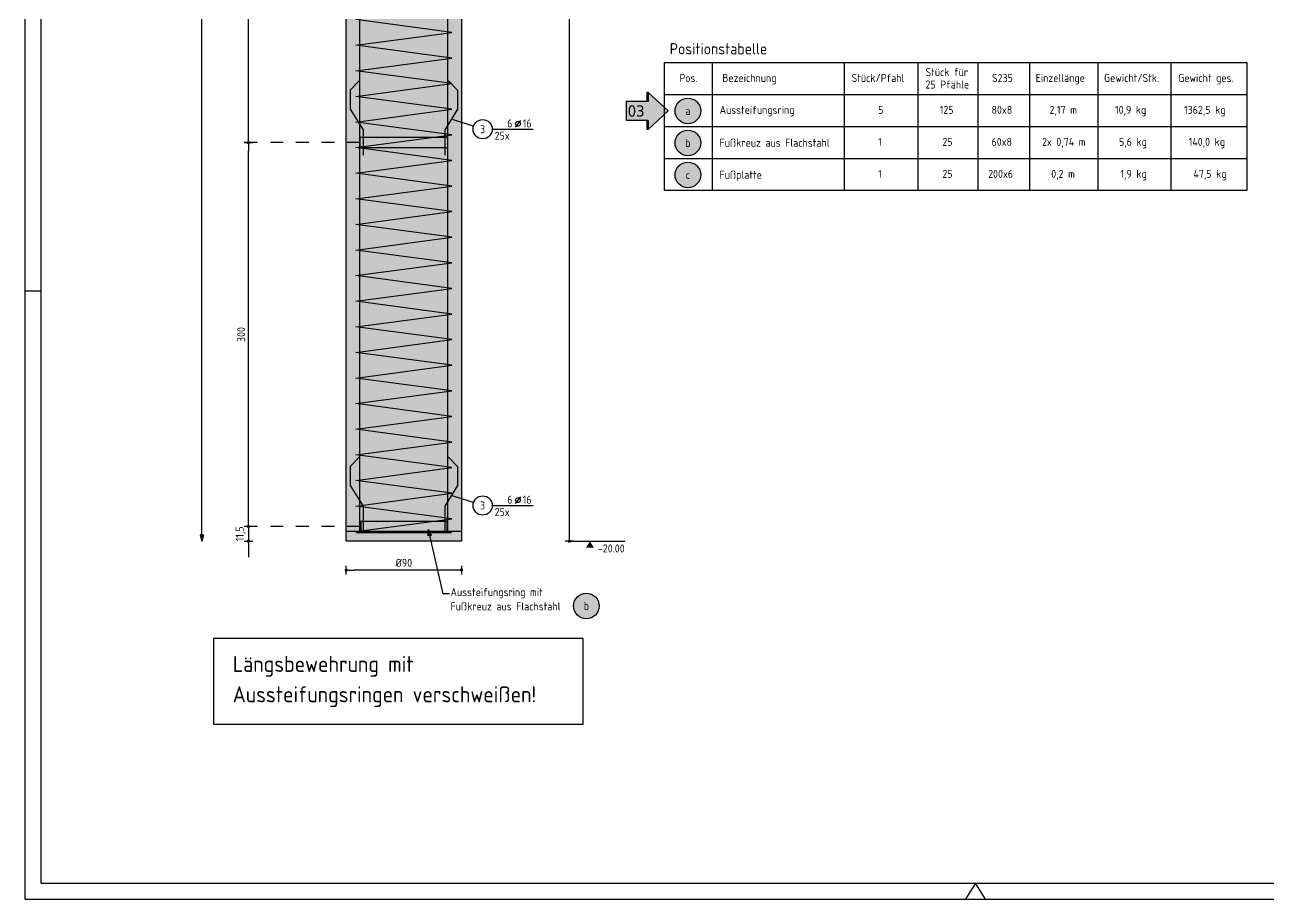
# Model space of a CAD drawing. Extents: x 8.9 to 30.1, y 12.4 to 34.3.
# Drawn here: x 8.93 to 18.64, y 12.38 to 19.21 of the extents above; entities that cross this region are included whole.
import ezdxf
from ezdxf.enums import TextEntityAlignment as Align

# ---------------------------------------------------------------- set-up
doc = ezdxf.new("R2010")
doc.units = 0
doc.header["$LTSCALE"] = 0.25
doc.linetypes.add('AUSGEZOGEN', pattern=[1000.01, 1000, 0.01])
doc.linetypes.add('DASHDOT2', pattern=[0.5, 0.25, -0.125, 0, -0.125])
for name, color, linetype in [('ACHSEN', 7, 'Continuous'), ('BETON', 7, 'Continuous'), ('grau_hell', 7, 'Continuous'), ('grau_mittel', 7, 'Continuous'), ('HILFE', 7, 'Continuous'), ('index', 7, 'Continuous'), ('koten', 7, 'Continuous'), ('MASSE', 7, 'Continuous'), ('OBJEKT', 7, 'Continuous'), ('POS', 7, 'Continuous'), ('RAHMEN', 7, 'Continuous'), ('RND', 7, 'Continuous'), ('STAHL', 7, 'Continuous'), ('TEXT', 7, 'Continuous')]:
    doc.layers.add(name, color=color, linetype=linetype)
doc.layers.add('NOPLOT', color=7, linetype='Continuous', plot=False)
doc.styles.add('helv', font='tahoma.ttf')
doc.styles.add('txt', font='isocp.shx')
doc.dimstyles.new('DOT_I', dxfattribs={"dimscale": 0.25, "dimtxt": 0.25, "dimasz": 0.25, "dimexe": 0.1, "dimexo": 0.3, "dimgap": 0.1, "dimtad": 1, "dimdec": 3, "dimzin": 3, "dimtxsty": 'txt', "dimblk": 'DOT', "dimblk1": 'DOT', "dimblk2": 'DOT', "dimsah": 1, "dimcen": 0.1, "dimse1": 1, "dimse2": 1, "dimazin": 0, "dimtfac": 1, "dimtdec": 4, "dimtix": 1, "dimtmove": 2, "dimatfit": 3, "dimfxl": 0, "dimtvp": 1, "dimtolj": 1, "dimtzin": 0, "dimarcsym": 0})

# ---------------------------------------------------------------- blocks, each defined once
blk = doc.blocks.new('DINA1')
at = {"layer": 'RAHMEN'}
for p, q in [((84.1, 0), (84.1, 59.4)), ((0, 0), (84.1, 0))]:
    blk.add_line(p, q, dxfattribs=at)
at = {"layer": 'RAHMEN', "color": 5}
for p, q in [((83.6, 0.5), (83.6, 58.9)), ((2, 0.5), (83.6, 0.5))]:
    blk.add_line(p, q, dxfattribs=at)
at = {"layer": 'RAHMEN', "color": 7, "linetype": 'Continuous'}
for p, q in [((84.1, 30.01), (83.6, 29.7)), ((83.6, 29.7), (84.1, 29.39))]:
    blk.add_line(p, q, dxfattribs=at)
at = {"layer": 'RAHMEN', "color": 7}
blk.add_line((65.1, 0.5), (65.1, 0), dxfattribs=at)
blk = doc.blocks.new('DOT')
at = {"layer": 'MASSE', "color": 7, "linetype": 'Continuous'}
for p, q in [((0, 0), (-1, 0)), ((0, 0.54), (0, -0.54))]:
    blk.add_line(p, q, dxfattribs=at)
at = {"layer": 'MASSE', "color": 7, "linetype": 'Continuous', "const_width": 0.2}
blk.add_lwpolyline([(-0.1, 0, 1), (0.1, 0, 1)], format="xyb", close=True, dxfattribs=at)
blk = doc.blocks.new('*D24')
at = {"layer": 'Defpoints', "color": 0, "linetype": 'AUSGEZOGEN', "transparency": 16777216}
for p in [(13.1823, 29.4751), (13.1823, 29.4751), (13.1823, 15.1751)]:
    blk.add_point(p, dxfattribs=at)
at = {"layer": 'MASSE', "color": 0, "linetype": 'AUSGEZOGEN', "lineweight": -2, "transparency": 16777216}
blk.add_line((13.1823, 15.2376), (13.1823, 29.4126), dxfattribs=at)
at = {"layer": 'MASSE', "color": 0, "linetype": 'AUSGEZOGEN', "lineweight": -2, "transparency": 16777216, "xscale": 0.0625, "yscale": 0.0625, "zscale": 0.0625}
for p, rotation in [((13.1823, 29.4751), 90), ((13.1823, 15.1751), 270)]:
    blk.add_blockref('DOT', p, dxfattribs=dict(at, rotation=rotation))
at = {"layer": 'MASSE', "color": 0, "linetype": 'AUSGEZOGEN', "transparency": 16777216, "insert": (13.1261, 22.3251), "char_height": 0.0625, "attachment_point": 5, "rotation": 90, "style": 'txt'}
blk.add_mtext('\\A1;1430', dxfattribs=at)
blk = doc.blocks.new('OKRD_U')
at = {"color": 0, "linetype": 'ByBlock'}
blk.add_solid([(-0.125, -0.202), (0.125, -0.202), (0, 0)], dxfattribs=at)
at = {"color": 0, "linetype": 'ByBlock', "style": 'txt'}
blk.add_attdef('OKRD', (0.25, -0.35), '', height=0.25, dxfattribs=at)
blk = doc.blocks.new('*D25')
at = {"layer": 'Defpoints', "color": 0, "linetype": 'AUSGEZOGEN', "transparency": 16777216}
for p in [(11.4399, 14.95), (11.4399, 14.95), (12.3399, 14.95)]:
    blk.add_point(p, dxfattribs=at)
at = {"layer": 'MASSE', "color": 0, "linetype": 'AUSGEZOGEN', "lineweight": -2, "transparency": 16777216}
blk.add_line((12.2774, 14.95), (11.5024, 14.95), dxfattribs=at)
at = {"layer": 'MASSE', "color": 0, "linetype": 'AUSGEZOGEN', "lineweight": -2, "transparency": 16777216, "xscale": 0.0625, "yscale": 0.0625, "zscale": 0.0625, "rotation": 180}
blk.add_blockref('DOT', (11.4399, 14.95), dxfattribs=at)
at = {"layer": 'MASSE', "color": 0, "linetype": 'AUSGEZOGEN', "lineweight": -2, "transparency": 16777216, "xscale": 0.0625, "yscale": 0.0625, "zscale": 0.0625}
blk.add_blockref('DOT', (12.3399, 14.95), dxfattribs=at)
at = {"layer": 'MASSE', "color": 0, "linetype": 'AUSGEZOGEN', "transparency": 16777216, "insert": (11.8899, 15.0062), "char_height": 0.0625, "attachment_point": 5, "style": 'txt'}
blk.add_mtext('\\A1;%%C90', dxfattribs=at)
blk = doc.blocks.new('*D23')
at = {"layer": 'Defpoints', "color": 0, "linetype": 'AUSGEZOGEN', "transparency": 16777216}
for p in [(10.6756, 15.2901), (10.6756, 15.1751), (10.6756, 15.1751)]:
    blk.add_point(p, dxfattribs=at)
at = {"layer": 'MASSE', "color": 0, "linetype": 'AUSGEZOGEN', "lineweight": -2, "transparency": 16777216}
for p, q in [((10.6756, 15.3526), (10.6756, 15.4151)), ((10.6756, 15.2901), (10.6756, 15.1751)), ((10.6756, 15.1126), (10.6756, 15.0501))]:
    blk.add_line(p, q, dxfattribs=at)
at = {"layer": 'MASSE', "color": 0, "linetype": 'AUSGEZOGEN', "lineweight": -2, "transparency": 16777216, "xscale": 0.0625, "yscale": 0.0625, "zscale": 0.0625}
for p, rotation in [((10.6756, 15.2901), 270), ((10.6756, 15.1751), 90)]:
    blk.add_blockref('DOT', p, dxfattribs=dict(at, rotation=rotation))
at = {"layer": 'MASSE', "color": 0, "linetype": 'AUSGEZOGEN', "transparency": 16777216, "insert": (10.6147, 15.2326), "char_height": 0.0625, "attachment_point": 5, "rotation": 90, "style": 'txt'}
blk.add_mtext('\\A1;11,5', dxfattribs=at)
blk = doc.blocks.new('Pfeillinie')
at = {"layer": 'TEXT', "linetype": 'Continuous'}
blk.add_hatch(color=7, dxfattribs=at).paths.add_polyline_path([(0, 0), (-0.8, 0.2), (-0.8, 0), (-0.8, -0.2)])
at = {"layer": 'TEXT', "color": 7, "linetype": 'Continuous'}
for p, q in [((-0.8, 0), (-0.8, 0.2)), ((-0.8, 0.2), (0, 0)), ((-0.8, 0), (-0.8, -0.2)), ((-0.8, -0.2), (0, 0))]:
    blk.add_line(p, q, dxfattribs=at)
blk = doc.blocks.new('pos_ausz')
at = {"layer": 'grau_hell', "true_color": 0xfcfcfc}
blk.add_hatch(color=7, dxfattribs=at).paths.add_polyline_path([(-0.4, 0, 1), (0.4, 0, 1)])
at = {"layer": 'POS', "color": 1, "linetype": 'Continuous'}
blk.add_circle((0, 0), 0.4, dxfattribs=at)
at = {"layer": 'POS', "color": 7, "linetype": 'Continuous', "style": 'txt'}
blk.add_attdef('POSNAME', text='', height=0.25, dxfattribs=at).set_placement((0, 0), align=Align.MIDDLE)
blk.add_attdef('POSABM', (0.6, 0.05), '', height=0.25, dxfattribs=at)
blk = doc.blocks.new('*D28')
at = {"layer": 'Defpoints', "color": 0, "linetype": 'AUSGEZOGEN', "transparency": 16777216}
for p in [(10.6756, 18.2901), (10.6756, 18.2901), (10.6756, 15.2901)]:
    blk.add_point(p, dxfattribs=at)
at = {"layer": 'MASSE', "color": 0, "linetype": 'AUSGEZOGEN', "lineweight": -2, "transparency": 16777216}
blk.add_line((10.6756, 15.3526), (10.6756, 18.2276), dxfattribs=at)
at = {"layer": 'MASSE', "color": 0, "linetype": 'AUSGEZOGEN', "lineweight": -2, "transparency": 16777216, "xscale": 0.0625, "yscale": 0.0625, "zscale": 0.0625}
for p, rotation in [((10.6756, 18.2901), 90), ((10.6756, 15.2901), 270)]:
    blk.add_blockref('DOT', p, dxfattribs=dict(at, rotation=rotation))
at = {"layer": 'MASSE', "color": 0, "linetype": 'AUSGEZOGEN', "transparency": 16777216, "insert": (10.6194, 16.7901), "char_height": 0.0625, "attachment_point": 5, "rotation": 90, "style": 'txt'}
blk.add_mtext('\\A1;300', dxfattribs=at)
blk = doc.blocks.new('*D29')
at = {"layer": 'Defpoints', "color": 0, "linetype": 'AUSGEZOGEN', "transparency": 16777216}
for p in [(10.6756, 21.2901), (10.6756, 21.2901), (10.6756, 18.2901)]:
    blk.add_point(p, dxfattribs=at)
at = {"layer": 'MASSE', "color": 0, "linetype": 'AUSGEZOGEN', "lineweight": -2, "transparency": 16777216}
blk.add_line((10.6756, 18.3526), (10.6756, 21.2276), dxfattribs=at)
at = {"layer": 'MASSE', "color": 0, "linetype": 'AUSGEZOGEN', "lineweight": -2, "transparency": 16777216, "xscale": 0.0625, "yscale": 0.0625, "zscale": 0.0625}
for p, rotation in [((10.6756, 21.2901), 90), ((10.6756, 18.2901), 270)]:
    blk.add_blockref('DOT', p, dxfattribs=dict(at, rotation=rotation))
at = {"layer": 'MASSE', "color": 0, "linetype": 'AUSGEZOGEN', "transparency": 16777216, "insert": (10.6194, 19.7901), "char_height": 0.0625, "attachment_point": 5, "rotation": 90, "style": 'txt'}
blk.add_mtext('\\A1;300', dxfattribs=at)
blk = doc.blocks.new('RND_LEI')
at = {"layer": 'RND', "color": 7, "linetype": 'Continuous'}
blk.add_line((1.022, 0.066), (1.19, 0.27), dxfattribs=at)
for centre, radius in [((0, 0), 0.3), ((1.106, 0.168), 0.075)]:
    blk.add_circle(centre, radius, dxfattribs=at)
at = {"layer": 'RND', "color": 7, "linetype": 'Continuous', "style": 'txt'}
blk.add_attdef('POSL', text='', height=0.25, dxfattribs=at).set_placement((0, 0), align=Align.MIDDLE)
blk.add_attdef('ANZ', text='', height=0.25, dxfattribs=at).set_placement((0.931, 0.057), align=Align.RIGHT)
for tag, p in [('DUM', (1.253, 0.057)), ('ABSTD', (1.674, 0.057)), ('POSTXT', (0.374, -0.327))]:
    blk.add_attdef(tag, p, '', height=0.25, dxfattribs=at)
blk = doc.blocks.new('hin_ind5')
at = {"layer": 'grau_hell', "linetype": 'AUSGEZOGEN'}
h = blk.add_hatch(color=9, dxfattribs=at)
h.dxf.hatch_style = 2
h.paths.add_polyline_path([(0, 0), (0.619, -0.577), (0.619, -0.3), (1.306, -0.3), (1.306, 0.3), (0.619, 0.3), (0.619, 0.577)])
h.paths.add_polyline_path([(0.34, -0.274), (1.311, -0.274), (1.311, 0.274), (0.34, 0.274)], flags=9)
at = {"layer": 'OBJEKT', "linetype": 'AUSGEZOGEN'}
for points in [[(0.619, 0.3), (0.66, 0.3), (0.66, 0.577), (0.619, 0.577)], [(0.619, -0.577), (0.66, -0.577), (0.66, -0.3), (0.619, -0.3)]]:
    blk.add_hatch(color=1, dxfattribs=at).paths.add_polyline_path(points)
at = {"layer": 'OBJEKT', "color": 1, "linetype": 'AUSGEZOGEN'}
for p, q in [((0, 0), (0.619, 0.577)), ((0.619, 0.577), (0.619, 0.3)), ((0.619, 0.577), (0.66, 0.577)), ((0.66, 0.577), (0.66, 0.3)), ((0, 0), (0.619, -0.577)), ((0.619, 0.3), (1.306, 0.3)), ((1.306, 0.3), (1.306, -0.3)), ((0.619, -0.3), (0.619, -0.577)), ((0.619, -0.3), (1.306, -0.3)), ((0.66, -0.3), (0.66, -0.577))]:
    blk.add_line(p, q, dxfattribs=at)
at = {"layer": 'OBJEKT', "color": 7, "linetype": 'AUSGEZOGEN'}
blk.add_line((0.619, -0.577), (0.66, -0.577), dxfattribs=at)
at = {"layer": 'index', "color": 1, "linetype": 'Continuous', "style": 'helv'}
blk.add_attdef('INDEX', text='', height=0.35, rotation=360, dxfattribs=at).set_placement((1.259, 0), align=Align.MIDDLE_RIGHT)

msp = doc.modelspace()

# ---------------------------------------------------------------- hatches: boundary and pattern name
at = {"layer": 'grau_mittel'}
h = msp.add_hatch(color=61, dxfattribs=at)
h.paths.add_polyline_path([(11.4399, 29.4001), (11.4399, 15.2501), (12.3399, 15.2501), (12.3399, 29.4001)])
h.paths.add_polyline_path([(12.3399, 29.4001), (12.3399, 29.4751), (12.3399, 30.0751), (11.4399, 30.0751), (11.4399, 29.4751), (11.4399, 29.4001)])
h.paths.add_polyline_path([(12.0856, 15.2501), (12.1027, 15.1751), (12.3399, 15.1751), (12.3399, 15.2501)])
h.paths.add_polyline_path([(11.4399, 15.2501), (11.4399, 15.1751), (12.1027, 15.1751), (12.0856, 15.2501)])

# ---------------------------------------------------------------- linework, layer by layer
at = {"layer": 'ACHSEN', "color": 102, "linetype": 'DASHDOT2'}
for p, q in [((11.5469, 18.2901), (10.6756, 18.2901)), ((11.5469, 15.2901), (10.6756, 15.2901))]:
    msp.add_line(p, q, dxfattribs=at)
at = {"layer": 'BETON', "color": 6, "linetype": 'AUSGEZOGEN'}
for p, q in [((11.4399, 15.1751), (11.4399, 30.0751)), ((12.3399, 30.0751), (12.3399, 15.1751)), ((12.3399, 15.1751), (11.4399, 15.1751))]:
    msp.add_line(p, q, dxfattribs=at)
at = {"layer": 'HILFE', "color": 102, "linetype": 'AUSGEZOGEN'}
for p, q in [((14.2978, 18.9159), (14.2978, 17.9159)), ((15.3279, 18.9159), (15.3279, 17.9159)), ((15.9054, 18.9159), (15.9054, 17.9159)), ((16.3726, 18.9159), (16.3726, 17.9159)), ((16.7758, 18.9159), (16.7758, 17.9159)), ((17.31, 18.9159), (17.31, 17.9159)), ((17.8799, 18.9159), (17.8799, 17.9159)), ((13.9258, 18.6659), (18.4727, 18.6659)), ((13.9258, 18.4159), (18.4727, 18.4159)), ((13.9258, 18.1659), (18.4727, 18.1659)), ((12.1962, 14.7653), (12.0816, 15.2675)), ((13.1823, 15.1751), (13.6158, 15.1751)), ((12.2467, 14.7653), (12.1962, 14.7653))]:
    msp.add_line(p, q, dxfattribs=at)
msp.add_lwpolyline([(13.9258, 18.9159), (18.4727, 18.9159), (18.4727, 17.9159), (13.9258, 17.9159)], close=True, dxfattribs=at)
at = {"layer": 'NOPLOT', "color": 191, "linetype": 'Continuous'}
msp.add_line((12.3399, 15.2501), (11.4399, 15.2501), dxfattribs=at)
at = {"layer": 'POS', "color": 1, "linetype": 'AUSGEZOGEN'}
for centre in [(14.108, 18.537), (14.108, 18.287), (14.108, 18.037), (13.3155, 14.6692)]:
    msp.add_circle(centre, 0.1, dxfattribs=at)
at = {"layer": 'RND', "color": 102, "linetype": 'AUSGEZOGEN'}
for p, q in [((12.4335, 18.4167), (12.2605, 18.4726)), ((12.4335, 15.4767), (12.2605, 15.5326))]:
    msp.add_line(p, q, dxfattribs=at)
at = {"layer": 'RND', "color": 7, "linetype": 'AUSGEZOGEN'}
for p, q in [((12.58, 18.3942), (12.9, 18.3942)), ((12.58, 15.4542), (12.9, 15.4542))]:
    msp.add_line(p, q, dxfattribs=at)
at = {"layer": 'RND', "color": 1, "linetype": 'AUSGEZOGEN'}
for points in [[(11.5469, 15.2501), (11.5469, 30.4501)], [(12.2329, 15.2501), (12.2329, 30.4501)], [(11.5149, 15.2501), (12.2649, 15.3501), (11.5149, 15.4501), (12.2649, 15.5501), (11.5149, 15.6501), (12.2649, 15.7501), (11.5149, 15.8501), (12.2649, 15.9501), (11.5149, 16.0501), (12.2649, 16.1501), (11.5149, 16.2501), (12.2649, 16.3501), (11.5149, 16.4501), (12.2649, 16.5501), (11.5149, 16.6501), (12.2649, 16.7501), (11.5149, 16.8501), (12.2649, 16.9501), (11.5149, 17.0501), (12.2649, 17.1501), (11.5149, 17.2501), (12.2649, 17.3501), (11.5149, 17.4501), (12.2649, 17.5501), (11.5149, 17.6501), (12.2649, 17.7501), (11.5149, 17.8501), (12.2649, 17.9501), (11.5149, 18.0501), (12.2649, 18.1501), (11.5149, 18.2501), (12.2649, 18.3501), (11.5149, 18.4501), (12.2649, 18.5501), (11.5149, 18.6501), (12.2649, 18.7501), (11.5149, 18.8501), (12.2649, 18.9501), (11.5149, 19.0501), (12.2649, 19.1501), (11.5149, 19.2501)], [(11.5416, 18.7708), (11.4709, 18.7001), (11.4709, 18.5501), (11.5709, 18.3901), (11.5709, 18.1901)], [(12.2382, 18.7708), (12.3089, 18.7001), (12.3089, 18.5501), (12.2089, 18.3901), (12.2089, 18.1901)], [(11.5416, 15.8308), (11.4709, 15.7601), (11.4709, 15.6101), (11.5709, 15.4501), (11.5709, 15.2501)], [(12.2382, 15.8308), (12.3089, 15.7601), (12.3089, 15.6101), (12.2089, 15.4501), (12.2089, 15.2501)]]:
    msp.add_lwpolyline(points, dxfattribs=at)
at = {"layer": 'RND', "color": 102, "linetype": 'AUSGEZOGEN'}
msp.add_lwpolyline([(10.3117, 15.1751), (10.3117, 29.4751)], dxfattribs=at)
at = {"layer": 'STAHL', "color": 102, "linetype": 'AUSGEZOGEN'}
for p, q in [((11.5199, 15.2501), (11.5199, 15.2421)), ((11.5199, 15.2501), (12.2599, 15.2501)), ((11.5549, 15.3301), (11.5549, 15.2501)), ((12.2249, 15.3301), (12.2249, 15.2501)), ((12.2599, 15.2501), (12.2599, 15.2421)), ((11.5199, 15.2421), (12.2599, 15.2421))]:
    msp.add_line(p, q, dxfattribs=at)
for points in [[(11.5469, 18.2501), (12.2329, 18.2501), (12.2329, 18.3301), (11.5469, 18.3301)], [(11.5469, 15.2501), (12.2329, 15.2501), (12.2329, 15.3301), (11.5469, 15.3301)]]:
    msp.add_lwpolyline(points, close=True, dxfattribs=at)
at = {"layer": 'TEXT', "color": 6, "linetype": 'AUSGEZOGEN'}
msp.add_lwpolyline([(10.4032, 13.7465), (13.291, 13.7465), (13.291, 14.4146), (10.4032, 14.4146)], close=True, dxfattribs=at)

# ---------------------------------------------------------------- block references
at = {"layer": 'index', "color": 191, "linetype": 'AUSGEZOGEN'}
ref = msp.add_blockref('hin_ind5', (13.9537, 18.5364), dxfattribs=dict(at, xscale=-0.2499999999999991, yscale=0.2499999999999994, zscale=0.2499999999999994, rotation=359.9761684044309))
ref.add_attrib('INDEX', '03', dxfattribs={"color": 1, "linetype": 'Continuous', "height": 0.0875, "rotation": 359.97617, "style": 'helv'}).set_placement((13.7695, 18.5365), align=Align.MIDDLE_RIGHT)
at = {"layer": 'koten', "color": 7, "linetype": 'AUSGEZOGEN', "xscale": 0.25, "yscale": 0.25, "zscale": 0.25}
msp.add_blockref('OKRD_U', (13.343, 15.1751), dxfattribs=at).add_auto_attribs({'OKRD': '-20.00'})
at = {"layer": 'POS', "color": 7, "linetype": 'AUSGEZOGEN', "xscale": 0.25, "yscale": 0.25, "zscale": 0.25}
for p, values in [((14.108, 18.537), {'POSNAME': 'a'}), ((14.108, 18.287), {'POSNAME': 'b'}), ((14.108, 18.037), {'POSNAME': 'c'}), ((13.3155, 14.6692), {'POSNAME': 'b'})]:
    msp.add_blockref('pos_ausz', p, dxfattribs=at).add_auto_attribs(values)
at = {"layer": 'RAHMEN', "xscale": 0.25, "yscale": 0.25, "zscale": 0.25, "rotation": 270}
msp.add_blockref('DINA1', (8.9295, 33.4037), dxfattribs=at)
at = {"layer": 'RND', "color": 7, "linetype": 'AUSGEZOGEN', "xscale": 0.25, "yscale": 0.25, "zscale": 0.25}
for p in [(12.505, 18.3942), (12.505, 15.4542)]:
    msp.add_blockref('RND_LEI', p, dxfattribs=at).add_auto_attribs({'POSL': '3', 'DUM': '16', 'ANZ': '6', 'POSTXT': '25x'})
at = {"layer": 'RND', "color": 102, "linetype": 'AUSGEZOGEN', "xscale": 0.0625, "yscale": 0.0625, "zscale": 0.0625}
for p, rotation in [((12.0816, 15.2675), 102.8497834307456), ((10.3117, 15.1751), 270)]:
    msp.add_blockref('Pfeillinie', p, dxfattribs=dict(at, rotation=rotation))

# ---------------------------------------------------------------- texts
at = {"layer": 'TEXT', "color": 1, "linetype": 'AUSGEZOGEN', "style": 'txt'}
msp.add_text('Positionstabelle', height=0.0875, dxfattribs=at).set_placement((13.9663, 18.9791))
at = {"layer": 'TEXT', "color": 7, "linetype": 'AUSGEZOGEN', "style": 'txt'}
for s, p in [('Stück für', (15.9637, 18.8091)), ('Pos.', (14.0419, 18.7634)), ('Bezeichnung', (14.3767, 18.7634)), ('Stück/Pfahl', (15.3862, 18.7634)), ('25 Pfähle', (15.9637, 18.7118)), ('S235', (16.4835, 18.7634)), ('Einzellänge', (16.8248, 18.7634)), ('Gewicht/Stk.', (17.3584, 18.7634)), ('Gewicht ges.', (17.9381, 18.7634)), ('Aussteifungsring', (14.3558, 18.514)), ('5', (15.5945, 18.514)), ('125', (16.0756, 18.514)), ('80x8', (16.48, 18.514)), ('2,17 m', (16.9333, 18.514)), ('10,9 kg', (17.4444, 18.514)), ('1362,5 kg', (17.9837, 18.514)), ('Fußkreuz aus Flachstahl', (14.3557, 18.2574)), ('1', (15.5945, 18.264)), ('25', (16.0961, 18.264)), ('60x8', (16.4799, 18.264)), ('2x 0,74 m', (16.8739, 18.264)), ('5,6 kg', (17.4753, 18.264)), ('140,0 kg', (18.02, 18.264)), ('Fußplatte', (14.3557, 18.0074)), ('1', (15.5945, 18.014)), ('25', (16.0961, 18.014)), ('200x6', (16.4536, 18.014)), ('0,2 m', (16.9461, 18.014)), ('1,9 kg', (17.4868, 18.014)), ('47,5 kg', (18.0567, 18.014)), ('Aussteifungsring mit', (12.2543, 14.7465)), ('Fußkreuz aus Flachstahl', (12.2543, 14.635))]:
    msp.add_text(s, height=0.0625, dxfattribs=at).set_placement(p)
at = {"layer": 'TEXT', "color": 6, "linetype": 'AUSGEZOGEN', "style": 'txt'}
for s, p in [('Längsbewehrung mit ', (10.5537, 14.1539)), ('Aussteifungsringen verschweißen!', (10.5537, 13.9164))]:
    msp.add_text(s, height=0.125, dxfattribs=at).set_placement(p)

# ---------------------------------------------------------------- dimensions: what is measured, and where the dimension line sits
at = {"layer": 'MASSE', "color": 7, "linetype": 'AUSGEZOGEN'}
for base, p1, p2, override, picture, middle in [((13.1823, 29.4751), (13.1823, 15.1751), (13.1823, 29.4751), {"dimscale": 0.25, "dimdec": 0, "dimlfac": 100}, '*D24', (13.1261, 22.3251)), ((10.6756, 21.2901), (10.6756, 18.2901), (10.6756, 21.2901), {"dimdec": 0, "dimlfac": 100}, '*D29', (10.6194, 19.7901)), ((10.6756, 18.2901), (10.6756, 15.2901), (10.6756, 18.2901), {"dimdec": 0, "dimlfac": 100}, '*D28', (10.6194, 16.7901)), ((10.6756, 15.1751), (10.6756, 15.2901), (10.6756, 15.1751), {"dimscale": 0.25, "dimdec": 1, "dimlfac": 100}, '*D23', (10.6147, 15.2326))]:
    dim = msp.add_linear_dim(base=base, p1=p1, p2=p2, angle=90, dimstyle='DOT_I', override=override, dxfattribs=at)
    dim.commit()
    dim.dimension.update_dxf_attribs({"geometry": picture, "text_midpoint": middle})
dim = msp.add_linear_dim(base=(11.4399, 14.95), p1=(12.3399, 14.95), p2=(11.4399, 14.95), text='%%C<>', dimstyle='DOT_I', override={"dimscale": 0.25, "dimdec": 0, "dimlfac": 100}, dxfattribs=at)
dim.commit()
dim.dimension.update_dxf_attribs({"geometry": '*D25', "text_midpoint": (11.8899, 15.0062)})

doc.saveas('drawing.dxf')
